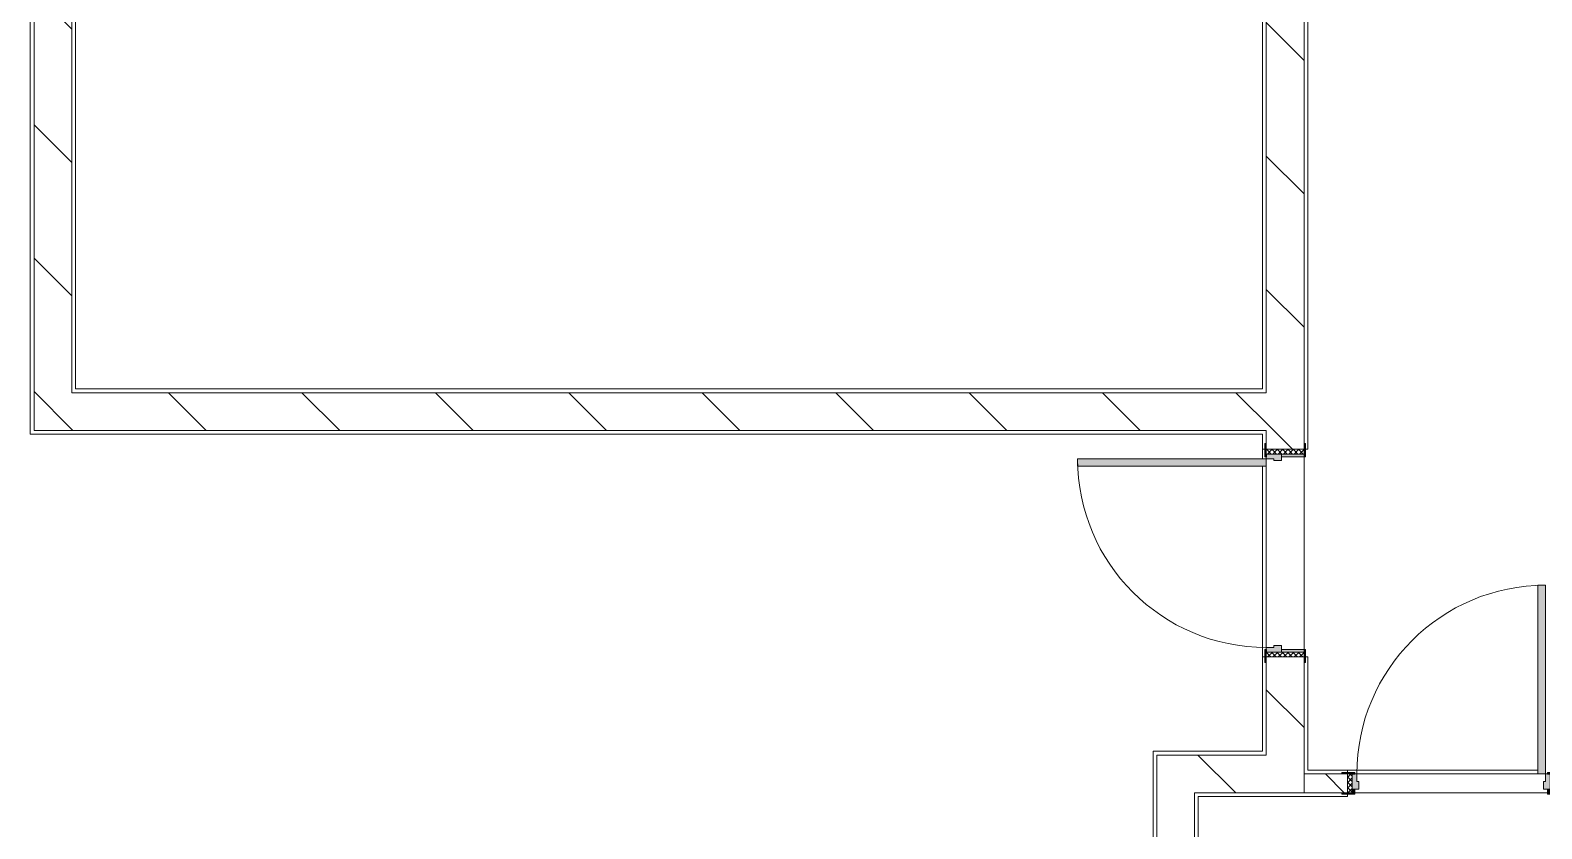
# Model space of a CAD drawing. Header units: millimetres. Extents: x -3724 to 231642, y -8553 to 29017.
# Drawn here: x 131084 to 139094, y 18409 to 22641 of the extents above; entities that cross this region are included whole.
import ezdxf

# ---------------------------------------------------------------- set-up
doc = ezdxf.new("R2010")
doc.units = ezdxf.units.MM
for name, color, linetype, lineweight, true_color in [('A-DOOR-2', 7, 'Continuous', 5, 0xaaaaaa), ('A-DOOR-3', 7, 'Continuous', 5, 0xe2e2e2), ('A-DOOR-FRAM-3', 7, 'Continuous', 5, 0xe2e2e2), ('A-DOOR-FRAM-4', 7, 'Continuous', 5, 0xaaaaaa), ('A-FLOR-1', 7, 'Continuous', 5, 0xaaaaaa), ('I-WALL-5', 7, 'Continuous', 5, 0x787878)]:
    doc.layers.add(name, color=color, linetype=linetype, lineweight=lineweight, true_color=true_color)
doc.layers.add('I-WALL-3', color=7, linetype='Continuous', lineweight=5)
pattern_1 = [(135, (79704.3, 0), (-353.5534, -353.5534), [])]

# ---------------------------------------------------------------- blocks, each defined once
blk = doc.blocks.new('110_Дверь_СКБ_1Ст_Внутренняя1 - Д-11 1100x2100h_кладовые _все__ коридор _между помещениями блока столовой__ моечные _все_-V200-1_3_1_птичка')
at = {"layer": 'A-DOOR-2'}
h = blk.add_hatch(dxfattribs=at)
h.set_pattern_fill('FP_147', color=256, style=0, pattern_type=2)
h.set_pattern_definition([(135, (1751.41, 114.685), (-14.14214, -14.14214), []), (225, (1751.41, 114.685), (14.14214, -14.14214), [])])
h.paths.add_polyline_path([(562.5, 50), (537.5, 50), (537.5, -50), (562.5, -50)])
at = {"layer": 'A-DOOR-3'}
h = blk.add_hatch(color=256, dxfattribs=at)
h.paths.add_polyline_path([(537.5, 50), (512.5, 50), (512.5, 10), (502.5, 10), (502.5, -30), (537.5, -30)])
h.paths.add_polyline_path([(-477.5, -6), (-477.5, 10), (-487.5, 10), (-487.5, 50), (-512.5, 50), (-512.5, -30), (-477.5, -30)])
at = {"layer": 'A-DOOR-FRAM-3'}
for points in [[(512.5, 70), (512.5, 1050), (472.5, 1050), (472.5, 50), (512.5, 50)], [(-497.5, 50), (-497.5, 58), (-567.5, 58), (-562.5, 50), (-512.5, 50)], [(592.5, 58), (522.5, 58), (522.5, 50), (592.5, 50)], [(-497.5, -50), (-567.5, -50), (-562.5, -58), (-497.5, -58)], [(-497.5, -30), (-512.5, -30), (-512.5, -50), (-497.5, -50)], [(537.5, -30), (522.5, -30), (522.5, -50), (537.5, -50)], [(592.5, -58), (587.5, -50), (522.5, -50), (522.5, -58), (587.5, -58)]]:
    blk.add_hatch(color=256, dxfattribs=at).paths.add_polyline_path(points)
at = {"layer": 'A-DOOR-FRAM-4'}
h = blk.add_hatch(dxfattribs=at)
h.set_pattern_fill('FP_148', color=256, style=0, pattern_type=2)
h.set_pattern_definition([(45, (-371.384, 114.685), (-14.1421, 14.1421), []), (135, (-371.384, 114.685), (-14.1421, -14.1421), [])])
h.paths.add_polyline_path([(-512.5, -50), (-512.5, 50), (-537.5, 50), (-537.5, -50)])
at = {"layer": 'A-DOOR-2'}
for p, q in [((512.5, 1050), (472.5, 1050)), ((472.5, 1050), (472.5, 50)), ((512.5, 50), (512.5, 1050)), ((472.5, 50), (512.5, 50))]:
    blk.add_line(p, q, dxfattribs=at)
blk.add_arc((512.5, 50), 1000, 90, 180, dxfattribs=at)
at = {"layer": 'A-DOOR-FRAM-4'}
for p, q in [((-497.5, 58), (-567.5, 58)), ((-567.5, 58), (-567.5, 50)), ((-567.5, 50), (-497.5, 50)), ((-512.5, 50), (-537.5, 50)), ((-537.5, 50), (-537.5, -50)), ((-487.5, 50), (-512.5, 50)), ((-512.5, 50), (-512.5, -30)), ((-512.5, -50), (-512.5, 50)), ((-497.5, 50), (-512.5, 50)), ((-512.5, 50), (-512.5, 49)), ((-512.5, 49), (-497.5, 49)), ((-497.5, 50), (-497.5, 58)), ((-497.5, 49), (-497.5, 50)), ((-487.5, 10), (-487.5, 50)), ((-477.5, 10), (-487.5, 10)), ((-477.5, -30), (-477.5, 10)), ((512.5, 10), (502.5, 10)), ((502.5, 10), (502.5, -30)), ((512.5, 50), (512.5, 10)), ((537.5, 50), (512.5, 50)), ((592.5, 58), (522.5, 58)), ((522.5, 58), (522.5, 50)), ((537.5, 50), (522.5, 50)), ((522.5, 50), (522.5, 49)), ((522.5, 50), (592.5, 50)), ((522.5, 49), (537.5, 49)), ((537.5, -30), (537.5, 50)), ((562.5, 50), (537.5, 50)), ((537.5, 50), (537.5, -50)), ((537.5, 49), (537.5, 50)), ((562.5, -50), (562.5, 50)), ((592.5, 50), (592.5, 58)), ((-497.5, -50), (-567.5, -50)), ((-567.5, -50), (-567.5, -58)), ((-567.5, -58), (-497.5, -58)), ((-537.5, -50), (-512.5, -50)), ((-512.5, -30), (-477.5, -30)), ((-497.5, -30), (-512.5, -30)), ((-512.5, -30), (-512.5, -50)), ((-512.5, -50), (-497.5, -50)), ((-497.5, -50), (-497.5, -30)), ((-497.5, -58), (-497.5, -50)), ((502.5, -30), (537.5, -30)), ((537.5, -30), (522.5, -30)), ((522.5, -30), (522.5, -50)), ((522.5, -50), (537.5, -50)), ((592.5, -50), (522.5, -50)), ((522.5, -50), (522.5, -58)), ((522.5, -58), (592.5, -58)), ((537.5, -50), (537.5, -30)), ((537.5, -50), (562.5, -50)), ((592.5, -58), (592.5, -50))]:
    blk.add_line(p, q, dxfattribs=at)
blk = doc.blocks.new('110_Дверь_СКБ_1Ст_Внутренняя1 - Д-12 EIW 1100x2100h_кладовые _все__ коридор _между помещениями блока столовой__ моечные _все_-32936079-1_3_1_птичка')
at = {"layer": 'A-DOOR-2'}
h = blk.add_hatch(dxfattribs=at)
h.set_pattern_fill('FP_53', color=256, style=0, pattern_type=2)
h.set_pattern_definition([(135, (1751.41, 164.685), (-14.14214, -14.14214), []), (225, (1751.41, 164.685), (14.14214, -14.14214), [])])
h.paths.add_polyline_path([(537.5, -100), (562.5, -100), (562.5, 100), (537.5, 100)])
at = {"layer": 'A-DOOR-3'}
h = blk.add_hatch(color=256, dxfattribs=at)
h.paths.add_polyline_path([(-512.5, 20), (-477.5, 20), (-477.5, 60), (-487.5, 60), (-487.5, 100), (-512.5, 100)])
h.paths.add_polyline_path([(502.5, 44), (502.5, 20), (537.5, 20), (537.5, 100), (512.5, 100), (512.5, 60), (502.5, 60)])
at = {"layer": 'A-DOOR-FRAM-3'}
for points in [[(472.5, 1100), (472.5, 100), (512.5, 100), (512.5, 1100)], [(-567.5, 100), (-497.5, 100), (-497.5, 108), (-567.5, 108)], [(522.5, 100), (592.5, 100), (592.5, 108), (522.5, 108)], [(-512.5, -100), (-497.5, -100), (-497.5, 20), (-512.5, 20)], [(522.5, -100), (537.5, -100), (537.5, 20), (522.5, 20)], [(-567.5, -108), (-497.5, -108), (-497.5, -100), (-567.5, -100)], [(522.5, -108), (592.5, -108), (592.5, -100), (522.5, -100)]]:
    blk.add_hatch(color=256, dxfattribs=at).paths.add_polyline_path(points)
at = {"layer": 'A-DOOR-FRAM-4'}
h = blk.add_hatch(dxfattribs=at)
h.set_pattern_fill('FP_54', color=256, style=0, pattern_type=2)
h.set_pattern_definition([(45, (-371.384, 164.685), (-14.1421, 14.1421), []), (135, (-371.384, 164.685), (-14.1421, -14.1421), [])])
h.paths.add_polyline_path([(-537.5, -100), (-512.5, -100), (-512.5, 100), (-537.5, 100)])
at = {"layer": 'A-DOOR-2'}
for p, q in [((512.5, 1100), (472.5, 1100)), ((472.5, 1100), (472.5, 100)), ((512.5, 100), (512.5, 1100)), ((472.5, 100), (512.5, 100))]:
    blk.add_line(p, q, dxfattribs=at)
blk.add_arc((512.5, 100), 1000, 90, 180, dxfattribs=at)
at = {"layer": 'A-DOOR-FRAM-4'}
for p, q in [((-497.5, 108), (-567.5, 108)), ((-567.5, 108), (-567.5, 100)), ((-567.5, 100), (-497.5, 100)), ((-512.5, 100), (-537.5, 100)), ((-537.5, 100), (-537.5, -100)), ((-487.5, 100), (-512.5, 100)), ((-512.5, 100), (-512.5, 20)), ((-512.5, -100), (-512.5, 100)), ((-497.5, 100), (-512.5, 100)), ((-512.5, 100), (-512.5, 99)), ((-512.5, 99), (-497.5, 99)), ((-497.5, 100), (-497.5, 108)), ((-497.5, 99), (-497.5, 100)), ((-487.5, 60), (-487.5, 100)), ((512.5, 100), (512.5, 60)), ((537.5, 100), (512.5, 100)), ((592.5, 108), (522.5, 108)), ((522.5, 108), (522.5, 100)), ((537.5, 100), (522.5, 100)), ((522.5, 100), (522.5, 99)), ((522.5, 100), (592.5, 100)), ((522.5, 99), (537.5, 99)), ((537.5, 20), (537.5, 100)), ((562.5, 100), (537.5, 100)), ((537.5, 100), (537.5, -100)), ((537.5, 99), (537.5, 100)), ((562.5, -100), (562.5, 100)), ((592.5, 100), (592.5, 108)), ((-512.5, 20), (-477.5, 20)), ((-497.5, 20), (-512.5, 20)), ((-512.5, 20), (-512.5, -100)), ((-497.5, -100), (-497.5, 20)), ((-477.5, 60), (-487.5, 60)), ((-477.5, 20), (-477.5, 60)), ((512.5, 60), (502.5, 60)), ((502.5, 60), (502.5, 20)), ((502.5, 20), (537.5, 20)), ((537.5, 20), (522.5, 20)), ((522.5, 20), (522.5, -100)), ((537.5, -100), (537.5, 20)), ((-497.5, -100), (-567.5, -100)), ((-567.5, -100), (-567.5, -108)), ((-567.5, -108), (-497.5, -108)), ((-537.5, -100), (-512.5, -100)), ((-512.5, -100), (-497.5, -100)), ((-497.5, -108), (-497.5, -100)), ((522.5, -100), (537.5, -100)), ((592.5, -100), (522.5, -100)), ((522.5, -100), (522.5, -108)), ((522.5, -108), (592.5, -108)), ((537.5, -100), (562.5, -100)), ((592.5, -108), (592.5, -100))]:
    blk.add_line(p, q, dxfattribs=at)

msp = doc.modelspace()

# ---------------------------------------------------------------- hatches: boundary and pattern name
at = {"layer": 'I-WALL-3'}
h = msp.add_hatch(dxfattribs=at)
h.set_pattern_fill('FP_136', color=256, style=0, pattern_type=2)
h.set_pattern_definition(pattern_1)
h.paths.add_polyline_path([(131201.3, 20520), (131304.3, 20520), (131304.3, 23970), (131104.3, 23970), (131104.3, 20520), (131115.7, 20520)])
h.paths.add_polyline_path([(131304.3, 24970), (131304.3, 25550), (131104.3, 25550), (131104.3, 24970), (131201.3, 24970)])
h.paths.add_polyline_path([(131104.3, 26500), (131304.3, 26500), (131304.3, 26900), (131104.3, 26895.5), (131104.3, 26506)])
h = msp.add_hatch(dxfattribs=at)
h.set_pattern_fill('FP_136', color=256, style=0, pattern_type=2)
h.set_pattern_definition(pattern_1)
h.paths.add_polyline_path([(137834.3, 20720), (137834.3, 24890), (137634.3, 24890), (137634.3, 20720)])
h = msp.add_hatch(dxfattribs=at)
h.set_pattern_fill('FP_136', color=256, style=0, pattern_type=2)
h.set_pattern_definition(pattern_1)
h.paths.add_polyline_path([(131304.3, 20520), (137834.3, 20520), (137834.3, 20720), (131304.3, 20720)])
h = msp.add_hatch(dxfattribs=at)
h.set_pattern_fill('FP_136', color=256, style=0, pattern_type=2)
h.set_pattern_definition(pattern_1)
h.paths.add_polyline_path([(137834.3, 18600), (137834.3, 19320), (137634.3, 19320), (137634.3, 18600)])
h.paths.add_polyline_path([(137834.3, 20420), (137834.3, 20520), (137634.3, 20520), (137634.3, 20420)])
h = msp.add_hatch(dxfattribs=at)
h.set_pattern_fill('FP_136', color=256, style=0, pattern_type=2)
h.set_pattern_definition(pattern_1)
h.paths.add_polyline_path([(137143, 15803.8), (137254.3, 15803.8), (137254.3, 15903.8), (137054.3, 15903.8), (137054.3, 15803.8)])
h.paths.add_polyline_path([(137254.3, 17003.8), (137254.3, 18800), (137054.3, 18800), (137054.3, 17003.8)])
h = msp.add_hatch(dxfattribs=at)
h.set_pattern_fill('FP_136', color=256, style=0, pattern_type=2)
h.set_pattern_definition(pattern_1)
h.paths.add_polyline_path([(137494.1, 18600), (137634.3, 18600), (137634.3, 18800), (137254.3, 18800), (137254.3, 18600), (137274.3, 18600)])
at = {"layer": 'I-WALL-5'}
h = msp.add_hatch(dxfattribs=at)
h.set_pattern_fill('FP_144', color=256, style=0, pattern_type=2)
h.set_pattern_definition([(135, (79704.3, 0), (-377.1708, -377.1708), [533.4, -88.9, 17.78, -88.9]), (135, (79704.3, 376.94), (-377.1708, -377.1708), []), (50, (79704.3, 0), (637.6445, -55.7866), [66.675, -733.425]), (355, (79704.3, 0), (-123.3494, 668.699), [53.34, -586.74]), (100.451, (79757.4, -4.65), (514.299, 612.908), [56.665, -623.315]), (46.184, (79704.3, 177.8), (948.776, -147.15), [100.012, -1100.137]), (96.636, (79783.3, 165.5), (830.909, 865.997), [84.998, -934.973]), (351.184, (79704.3, 177.8), (830.918, 865.988), [80.01, -880.11]), (21, (79793.2, 133.35), (530.6506, -357.9283), [66.675, -733.425]), (326, (79793.2, 133.35), (216.308, 644.6585), [53.34, -586.74]), (71.451, (79837.4, 103.5), (746.9596, 286.7243), [56.665, -623.315]), (37.5, (79704.28, 0), (10.8105, 295.9426), [16.764, -562.864, 16.764, -578.866, -588.962]), (37.5, (79704.28, 0), (10.8105, 295.9426), [-1175.258, 16.764, -572.198]), (7.5, (79704.28, 0), (233.8692, 350.6318), [16.764, -322.834, 16.764, -549.529, -224.472]), (7.5, (79704.28, 0), (233.8692, 350.6318), [-905.891, 16.764, -207.708]), (327.5, (79506.03, 0), (474.5678, -20.0513), [16.764, -205.486, 16.764, -676.656, -920.115]), (327.5, (79506.03, 0), (474.5678, -20.0513), [-915.67, 16.764, -903.351]), (317.5, (79417.13, 0), (518.4522, 88.9934), [16.764, -272.161, 16.764, -443.738, -653.415]), (317.5, (79417.13, 0), (518.4522, 88.9934), [-749.427, 16.764, -636.651])])
h.paths.add_polyline_path([(139194.3, 18600), (140314.3, 18600), (140314.3, 18700), (139164.3, 18700), (139164.3, 18600)])
h.paths.add_polyline_path([(137854.3, 18600), (138064.3, 18600), (138064.3, 18700), (137834.3, 18700), (137834.3, 18600)])

# ---------------------------------------------------------------- linework, layer by layer
at = {"layer": 'A-FLOR-1'}
for p, q in [((131084.3, 20500), (131084.3, 25550)), ((137854.3, 24793), (137854.3, 20420)), ((137614.3, 20740), (137614.3, 24730)), ((131324.3, 23750), (131324.3, 20740)), ((131324.3, 20740), (137614.3, 20740)), ((137614.3, 20500), (131084.3, 20500)), ((137614.3, 20500), (137614.3, 20370)), ((137626.3, 20420), (137614.3, 20420)), ((137854.3, 20420), (137842.3, 20420)), ((137614.3, 20330), (137614.3, 18820)), ((137614.3, 19320), (137626.3, 19320)), ((137842.3, 19320), (137854.3, 19320)), ((137854.3, 19320), (137854.3, 18720)), ((137034.3, 18820), (137614.3, 18820)), ((137034.3, 18820), (137034.3, 15993.8)), ((139074.3, 18720), (137854.3, 18720)), ((138064.3, 18720), (138064.3, 18708)), ((138064.3, 18592), (138064.3, 18580)), ((138064.3, 18580), (137274.3, 18580)), ((137274.3, 18580), (137274.3, 17003.8))]:
    msp.add_line(p, q, dxfattribs=at)
at = {"layer": 'I-WALL-3'}
for p, q in [((131104.3, 25520), (131104.3, 20520)), ((137834.3, 20450), (137834.3, 24890)), ((137634.3, 24750), (137634.3, 20720)), ((131304.3, 20720), (131304.3, 23770)), ((137634.3, 20720), (131304.3, 20720)), ((131104.3, 20520), (137634.3, 20520)), ((137634.3, 20520), (137634.3, 20450)), ((137834.3, 20380), (137834.3, 19360)), ((137634.3, 19370), (137634.3, 20330)), ((137634.3, 19290), (137634.3, 18800)), ((137834.3, 18600), (137834.3, 19290)), ((137054.3, 18800), (137054.3, 17033.8)), ((137634.3, 18800), (137054.3, 18800)), ((138034.3, 18700), (137834.3, 18700)), ((138114.3, 18700), (139074.3, 18700)), ((137254.3, 17033.8), (137254.3, 18600)), ((137254.3, 18600), (138034.3, 18600)), ((139124.3, 18600), (138104.3, 18600))]:
    msp.add_line(p, q, dxfattribs=at)

# ---------------------------------------------------------------- block references
at = {"layer": 'A-DOOR-2', "rotation": 89.99999999999991}
msp.add_blockref('110_Дверь_СКБ_1Ст_Внутренняя1 - Д-12 EIW 1100x2100h_кладовые _все__ коридор _между помещениями блока столовой__ моечные _все_-32936079-1_3_1_птичка', (137734.3, 19857.5), dxfattribs=at)
at = {"layer": 'A-DOOR-2'}
msp.add_blockref('110_Дверь_СКБ_1Ст_Внутренняя1 - Д-11 1100x2100h_кладовые _все__ коридор _между помещениями блока столовой__ моечные _все_-V200-1_3_1_птичка', (138601.8, 18650), dxfattribs=at)

doc.saveas('drawing.dxf')
